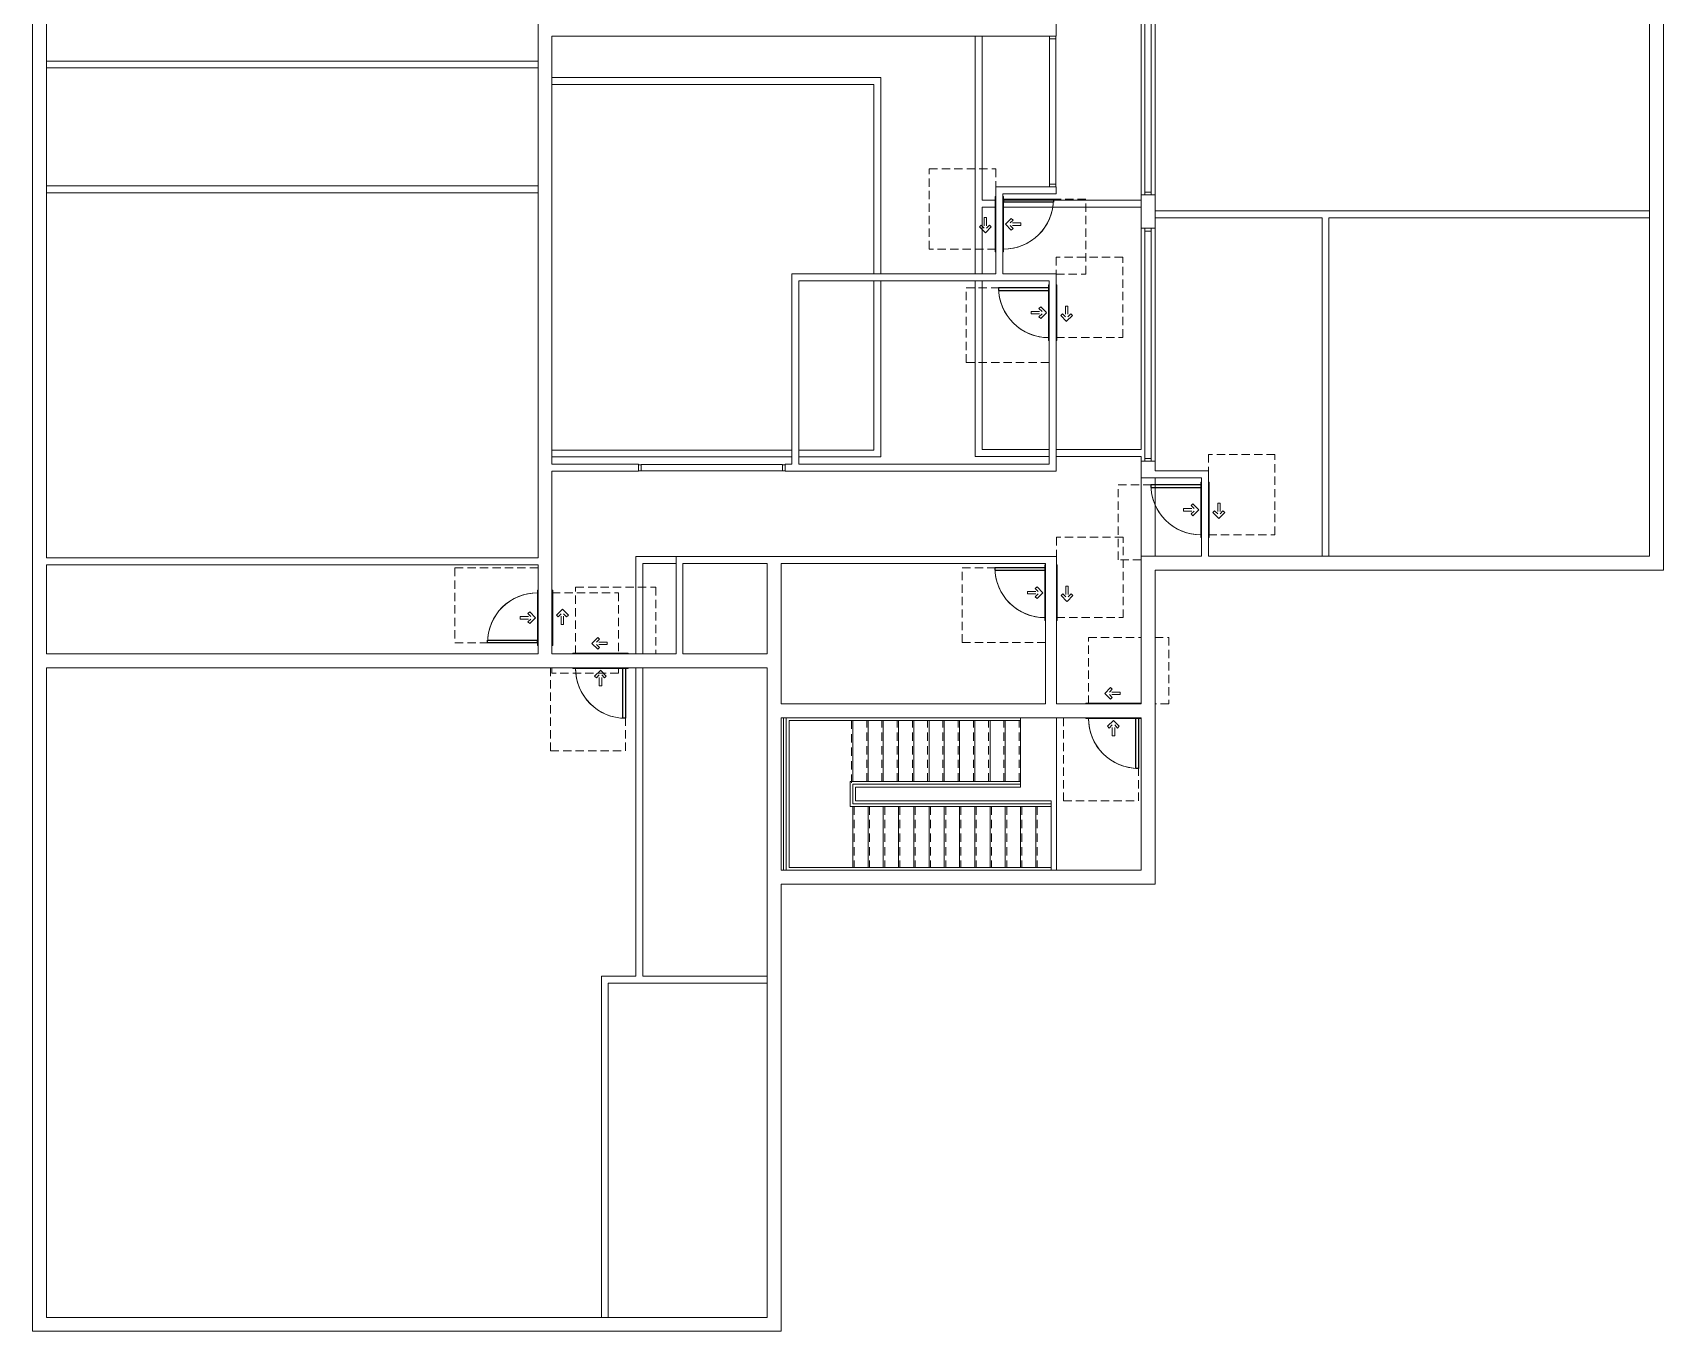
# Model space of a CAD drawing. Header units: inches. Extents: x -805 to 1035, y -5106 to -727.
# Drawn here: x -278 to 899, y -5106 to -4169 of the extents above; entities that cross this region are included whole.
import ezdxf

# ---------------------------------------------------------------- set-up
doc = ezdxf.new("R2010")
doc.units = ezdxf.units.IN
doc.header["$MEASUREMENT"] = 0
doc.linetypes.add('ADA Clearance', pattern=[9, 6, -3])
doc.linetypes.add('Overhead', pattern=[9.75, 6, -3.75])
for name, color, linetype, lineweight in [('A-DOOR', 31, 'Continuous', 15), ('A-DOOR-FRAM', 31, 'Continuous', 9), ('A-FLOR', 192, 'Continuous', 15), ('A-FLOR-HRAL', 11, 'Continuous', 9), ('A-GLAZ-CWMG', 51, 'Continuous', 9), ('A-WALL', 113, 'Continuous', 15), ('I-WALL', 2, 'Continuous', 15), ('S-STRS', 31, 'Continuous', 9)]:
    doc.layers.add(name, color=color, linetype=linetype, lineweight=lineweight)

# ---------------------------------------------------------------- blocks, each defined once
blk = doc.blocks.new('Door-Single_CE_ - WD Door-2_ HM Frame-V12-ROOF')
at = {"layer": 'A-DOOR', "linetype": 'ADA Clearance', "lineweight": 9}
for p, q in [((-36, 62.5), (18, 62.5)), ((-36, 46), (-36, 62.5)), ((18, 62.5), (18, 2.5)), ((-0.9, 15.5), (-0.9, 7.7)), ((0.9, 15.5), (-0.9, 15.5)), ((0.9, 15.5), (0.9, 7.7)), ((-3, 9.9), (-4.3, 8.6)), ((-4.3, 8.6), (0, 4.4)), ((-3, 9.9), (-0.9, 7.7)), ((4.2, 8.6), (0, 4.4)), ((3, 9.9), (0.9, 7.7)), ((3, 9.9), (4.2, 8.6)), ((-18, -2.5), (-18, -50.5)), ((-2, -5.8), (-6.3, -10)), ((-2, -14.3), (-6.3, -10)), ((-0.8, -7), (-2.9, -9.2)), ((4.8, -9.2), (-2.9, -9.2)), ((4.8, -10.9), (-2.9, -10.9)), ((-0.8, -13), (-2.9, -10.9)), ((-0.8, -7), (-2, -5.8)), ((4.8, -10.9), (4.8, -9.2)), ((40, -2.5), (28, -2.5)), ((40, -50.5), (40, -2.5)), ((-0.8, -13), (-2, -14.3)), ((-18, -50.5), (40, -50.5))]:
    blk.add_line(p, q, dxfattribs=at)
at = {"layer": 'A-DOOR'}
for p, q in [((18, 39), (16, 39)), ((16, 39), (16, 3)), ((18, 3), (18, 39)), ((16, 3), (18, 3))]:
    blk.add_line(p, q, dxfattribs=at)
at = {"layer": 'A-DOOR', "lineweight": 25}
for p, q in [((18, 39), (16, 39)), ((16, 39), (16, 3)), ((18, 3), (18, 39)), ((18, 3), (16, 3))]:
    blk.add_line(p, q, dxfattribs=at)
at = {"layer": 'A-DOOR', "lineweight": 9}
for end in [179.9988, 180.5, 180.5, 180.5]:
    blk.add_arc((18, 3), 36, 90, end, dxfattribs=at)
at = {"layer": 'A-DOOR-FRAM'}
for p, q in [((-20, 3), (20, 3)), ((-20, 2.5), (-20, 3)), ((20, 3), (20, 2.5)), ((-20, -3), (-20, -2.5)), ((20, -3), (-20, -3)), ((20, -2.5), (20, -3))]:
    blk.add_line(p, q, dxfattribs=at)
blk = doc.blocks.new('Door-Single_CE_ - HM Door-2_ HM Frame-5141001-ROOF')
at = {"layer": 'A-DOOR', "linetype": 'ADA Clearance', "lineweight": 9}
for p, q in [((-18, 53), (20, 53)), ((-18, 5), (-18, 53)), ((30, 53), (40, 53)), ((40, 53), (40, 5)), ((-2, 16.8), (-6.3, 12.5)), ((-2, 8.3), (-6.3, 12.5)), ((-0.8, 15.5), (-2.9, 13.4)), ((4.8, 13.4), (-2.9, 13.4)), ((-0.8, 15.5), (-2, 16.8)), ((4.8, 13.4), (4.8, 11.7)), ((4.8, 11.7), (-2.9, 11.7)), ((-0.8, 9.5), (-2.9, 11.7)), ((-0.8, 9.5), (-2, 8.3)), ((40, 5), (30, 5)), ((-36, -5), (-36, -65)), ((-4.3, -11.1), (0, -6.9)), ((-3, -12.4), (-4.3, -11.1)), ((-3, -12.4), (-0.9, -10.2)), ((-0.9, -18), (-0.9, -10.2)), ((4.2, -11.1), (0, -6.9)), ((0.9, -18), (0.9, -10.2)), ((3, -12.4), (0.9, -10.2)), ((3, -12.4), (4.2, -11.1)), ((18, -65), (18, -5)), ((0.9, -18), (-0.9, -18)), ((-36, -65), (18, -65))]:
    blk.add_line(p, q, dxfattribs=at)
at = {"layer": 'A-DOOR'}
for p, q in [((16.2, -41.5), (16.2, -5.5)), ((16.2, -5.5), (18, -5.5)), ((18, -5.5), (18, -41.5)), ((18, -41.5), (16.2, -41.5))]:
    blk.add_line(p, q, dxfattribs=at)
at = {"layer": 'A-DOOR', "lineweight": 25}
for p, q in [((16.2, -41.5), (16.2, -5.5)), ((18, -5.5), (16.2, -5.5)), ((18, -5.5), (18, -41.5)), ((18, -41.5), (16.2, -41.5))]:
    blk.add_line(p, q, dxfattribs=at)
at = {"layer": 'A-DOOR', "lineweight": 9}
for start in [179.5, 179.5, 179.5, 180.0012]:
    blk.add_arc((18, -5.5), 36, start, 270, dxfattribs=at)
at = {"layer": 'A-DOOR-FRAM'}
for p, q in [((-20, 5.5), (20, 5.5)), ((-20, 5), (-20, 5.5)), ((-20, -5.5), (-20, -5)), ((20, -5.5), (-20, -5.5))]:
    blk.add_line(p, q, dxfattribs=at)
blk = doc.blocks.new('Door-Single_CE_ - HM Door-2_ HM Frame-V13-ROOF')
at = {"layer": 'A-DOOR', "linetype": 'ADA Clearance', "lineweight": 9}
for p, q in [((-18, 53), (40, 53)), ((-18, 5), (-18, 53)), ((40, 53), (40, 5)), ((-2, 16.8), (-6.3, 12.5)), ((-2, 8.3), (-6.3, 12.5)), ((-0.8, 15.5), (-2.9, 13.4)), ((4.8, 13.4), (-2.9, 13.4)), ((-0.8, 15.5), (-2, 16.8)), ((4.8, 13.4), (4.8, 11.7)), ((4.8, 11.7), (-2.9, 11.7)), ((-0.8, 9.5), (-2.9, 11.7)), ((-0.8, 9.5), (-2, 8.3)), ((-36, -5), (-36, -65)), ((-4.3, -11.1), (0, -6.9)), ((-3, -12.4), (-4.3, -11.1)), ((-3, -12.4), (-0.9, -10.2)), ((-0.9, -18), (-0.9, -10.2)), ((4.2, -11.1), (0, -6.9)), ((0.9, -18), (0.9, -10.2)), ((3, -12.4), (0.9, -10.2)), ((3, -12.4), (4.2, -11.1)), ((18, -65), (18, -5)), ((0.9, -18), (-0.9, -18)), ((-36, -65), (18, -65))]:
    blk.add_line(p, q, dxfattribs=at)
at = {"layer": 'A-DOOR'}
for p, q in [((16.2, -41.5), (16.2, -5.5)), ((16.2, -5.5), (18, -5.5)), ((18, -5.5), (18, -41.5)), ((18, -41.5), (16.2, -41.5))]:
    blk.add_line(p, q, dxfattribs=at)
at = {"layer": 'A-DOOR', "lineweight": 25}
for p, q in [((16.2, -41.5), (16.2, -5.5)), ((18, -5.5), (16.2, -5.5)), ((18, -5.5), (18, -41.5)), ((18, -41.5), (16.2, -41.5))]:
    blk.add_line(p, q, dxfattribs=at)
at = {"layer": 'A-DOOR', "lineweight": 9}
for start in [179.5, 179.5, 179.5, 180.0012]:
    blk.add_arc((18, -5.5), 36, start, 270, dxfattribs=at)
at = {"layer": 'A-DOOR-FRAM'}
for p, q in [((-20, 5.5), (20, 5.5)), ((-20, 5), (-20, 5.5)), ((20, 5.5), (20, 5)), ((-20, -5.5), (-20, -5)), ((20, -5.5), (-20, -5.5)), ((20, -5), (20, -5.5))]:
    blk.add_line(p, q, dxfattribs=at)
blk = doc.blocks.new('Door-Single_CE_ - HM Door-2_ HM Frame-5141589-ROOF')
at = {"layer": 'A-DOOR', "linetype": 'ADA Clearance', "lineweight": 9}
for p, q in [((-36, 64), (18, 64)), ((-36, 4), (-36, 64)), ((18, 64), (18, 4)), ((-0.9, 17), (-0.9, 9.2)), ((0.9, 17), (-0.9, 17)), ((0.9, 17), (0.9, 9.2)), ((-3, 11.4), (-4.3, 10.1)), ((-4.3, 10.1), (0, 5.9)), ((-3, 11.4), (-0.9, 9.2)), ((4.2, 10.1), (0, 5.9)), ((3, 11.4), (0.9, 9.2)), ((3, 11.4), (4.2, 10.1)), ((-18, -4), (-18, -52)), ((-2, -7.3), (-6.3, -11.5)), ((-2, -15.8), (-6.3, -11.5)), ((-0.8, -8.5), (-2.9, -10.7)), ((4.8, -10.7), (-2.9, -10.7)), ((-0.8, -8.5), (-2, -7.3)), ((4.8, -12.4), (4.8, -10.7)), ((40, -4), (26, -4)), ((40, -52), (40, -4)), ((4.8, -12.4), (-2.9, -12.4)), ((-0.8, -14.5), (-2.9, -12.4)), ((-0.8, -14.5), (-2, -15.8)), ((-18, -52), (40, -52))]:
    blk.add_line(p, q, dxfattribs=at)
at = {"layer": 'A-DOOR'}
for p, q in [((18, 40.5), (16.2, 40.5)), ((16.2, 40.5), (16.2, 4.5)), ((18, 4.5), (18, 40.5)), ((16.2, 4.5), (18, 4.5))]:
    blk.add_line(p, q, dxfattribs=at)
at = {"layer": 'A-DOOR', "lineweight": 25}
for p, q in [((18, 40.5), (16.2, 40.5)), ((16.2, 40.5), (16.2, 4.5)), ((18, 4.5), (18, 40.5)), ((18, 4.5), (16.2, 4.5))]:
    blk.add_line(p, q, dxfattribs=at)
at = {"layer": 'A-DOOR', "lineweight": 9}
for end in [179.9988, 180.5, 180.5, 180.5]:
    blk.add_arc((18, 4.5), 36, 90, end, dxfattribs=at)
at = {"layer": 'A-DOOR-FRAM'}
for p, q in [((-20, 4.5), (20, 4.5)), ((-20, 4), (-20, 4.5)), ((20, 4.5), (20, 4)), ((-20, -4.5), (-20, -4)), ((20, -4.5), (-20, -4.5)), ((20, -4), (20, -4.5))]:
    blk.add_line(p, q, dxfattribs=at)
blk = doc.blocks.new('Door-Single_CE_ - HM Door-2_ HM Frame-V14-ROOF')
at = {"layer": 'A-DOOR', "linetype": 'ADA Clearance', "lineweight": 9}
for p, q in [((-18, 53), (25.5, 53)), ((-18, 5), (-18, 53)), ((36.5, 53), (40, 53)), ((40, 53), (40, 5)), ((-2, 16.8), (-6.3, 12.5)), ((-2, 8.3), (-6.3, 12.5)), ((-0.8, 15.5), (-2.9, 13.4)), ((4.8, 13.4), (-2.9, 13.4)), ((-0.8, 15.5), (-2, 16.8)), ((4.8, 13.4), (4.8, 11.7)), ((4.8, 11.7), (-2.9, 11.7)), ((-0.8, 9.5), (-2.9, 11.7)), ((-0.8, 9.5), (-2, 8.3)), ((40, 5), (36, 5)), ((-36, -5), (-36, -65)), ((-4.3, -11.1), (0, -6.9)), ((-3, -12.4), (-4.3, -11.1)), ((-3, -12.4), (-0.9, -10.2)), ((-0.9, -18), (-0.9, -10.2)), ((4.2, -11.1), (0, -6.9)), ((0.9, -18), (0.9, -10.2)), ((3, -12.4), (0.9, -10.2)), ((3, -12.4), (4.2, -11.1)), ((18, -65), (18, -5)), ((0.9, -18), (-0.9, -18)), ((-36, -65), (18, -65))]:
    blk.add_line(p, q, dxfattribs=at)
at = {"layer": 'A-DOOR'}
for p, q in [((16.2, -41.5), (16.2, -5.5)), ((16.2, -5.5), (18, -5.5)), ((18, -5.5), (18, -41.5)), ((18, -41.5), (16.2, -41.5))]:
    blk.add_line(p, q, dxfattribs=at)
at = {"layer": 'A-DOOR', "lineweight": 25}
for p, q in [((16.2, -41.5), (16.2, -5.5)), ((18, -5.5), (16.2, -5.5)), ((18, -5.5), (18, -41.5)), ((18, -41.5), (16.2, -41.5))]:
    blk.add_line(p, q, dxfattribs=at)
at = {"layer": 'A-DOOR', "lineweight": 9}
for start in [179.5, 179.5, 179.5, 180.0012]:
    blk.add_arc((18, -5.5), 36, start, 270, dxfattribs=at)
at = {"layer": 'A-DOOR-FRAM'}
for p, q in [((-20, 5.5), (20, 5.5)), ((-20, 5), (-20, 5.5)), ((20, 5.5), (20, 5)), ((-20, -5.5), (-20, -5)), ((20, -5.5), (-20, -5.5)), ((20, -5), (20, -5.5))]:
    blk.add_line(p, q, dxfattribs=at)
blk = doc.blocks.new('Rectangular Mullion - 4 1_2_ x 2_ Rectangular_CE_-5172652-ROOF')
at = {"layer": 'A-GLAZ-CWMG'}
for p, q in [((455.8, -4173.4), (460.3, -4173.4)), ((455.8, -4278.1), (455.8, -4173.4)), ((460.3, -4173.4), (460.3, -4278.1)), ((460.3, -4278.1), (455.8, -4278.1))]:
    blk.add_line(p, q, dxfattribs=at)
blk = doc.blocks.new('Rectangular Mullion - 4 1_2_ x 2_ Rectangular_CE_-5186047-ROOF')
at = {"layer": 'A-GLAZ-CWMG'}
for p, q in [((-2, -2.25), (-2, 2.25)), ((-2, 2.25), (0, 2.25)), ((0, 2.25), (0, -2.25)), ((0, -2.25), (-2, -2.25))]:
    blk.add_line(p, q, dxfattribs=at)
blk = doc.blocks.new('Rectangular Mullion - 4 1_2_ x 2_ Rectangular_CE_-5186048-ROOF')
at = {"layer": 'A-GLAZ-CWMG'}
for p, q in [((0, 2.25), (-2, 2.25)), ((-2, 2.25), (-2, -2.25)), ((0, -2.25), (0, 2.25)), ((-2, -2.25), (0, -2.25))]:
    blk.add_line(p, q, dxfattribs=at)
blk = doc.blocks.new('Rectangular Mullion - 4 1_2_ x 2_ Rectangular_CE_-5172848-ROOF')
at = {"layer": 'A-GLAZ-CWMG'}
for p, q in [((161.1, -4485), (161.1, -4480.5)), ((161.1, -4480.5), (263.1, -4480.5)), ((263.1, -4480.5), (263.1, -4485)), ((263.1, -4485), (161.1, -4485))]:
    blk.add_line(p, q, dxfattribs=at)
blk = doc.blocks.new('Door-Single_CE_ - WD Door-2_ HM Frame-V16-ROOF')
at = {"layer": 'A-DOOR', "linetype": 'ADA Clearance', "lineweight": 9}
for p, q in [((-18, 50.5), (40, 50.5)), ((-18, 2.5), (-18, 50.5)), ((40, 50.5), (40, 2.5)), ((-2, 14.3), (-6.3, 10)), ((-0.8, 13), (-2.9, 10.9)), ((-0.8, 13), (-2, 14.3)), ((-2, 5.8), (-6.3, 10)), ((4.8, 10.9), (-2.9, 10.9)), ((4.8, 9.2), (-2.9, 9.2)), ((-0.8, 7), (-2.9, 9.2)), ((-0.8, 7), (-2, 5.8)), ((4.8, 10.9), (4.8, 9.2)), ((40, 2.5), (27, 2.5)), ((-4.3, -8.6), (0, -4.4)), ((-3, -9.9), (-4.3, -8.6)), ((-3, -9.9), (-0.9, -7.7)), ((-0.9, -15.5), (-0.9, -7.7)), ((4.2, -8.6), (0, -4.4)), ((0.9, -15.5), (0.9, -7.7)), ((3, -9.9), (0.9, -7.7)), ((3, -9.9), (4.2, -8.6)), ((18, -62.5), (18, -2.5)), ((0.9, -15.5), (-0.9, -15.5)), ((-36, -41), (-36, -62.5)), ((-36, -62.5), (18, -62.5))]:
    blk.add_line(p, q, dxfattribs=at)
at = {"layer": 'A-DOOR'}
for p, q in [((16, -39), (16, -3)), ((16, -3), (18, -3)), ((18, -3), (18, -39)), ((18, -39), (16, -39))]:
    blk.add_line(p, q, dxfattribs=at)
at = {"layer": 'A-DOOR', "lineweight": 25}
for p, q in [((16, -39), (16, -3)), ((18, -3), (16, -3)), ((18, -3), (18, -39)), ((18, -39), (16, -39))]:
    blk.add_line(p, q, dxfattribs=at)
at = {"layer": 'A-DOOR', "lineweight": 9}
for start in [179.5, 179.5, 179.5, 180.0012]:
    blk.add_arc((18, -3), 36, start, 270, dxfattribs=at)
at = {"layer": 'A-DOOR-FRAM'}
for p, q in [((-20, 3), (20, 3)), ((-20, 2.5), (-20, 3)), ((20, 3), (20, 2.5)), ((-20, -3), (-20, -2.5)), ((20, -3), (-20, -3)), ((20, -2.5), (20, -3))]:
    blk.add_line(p, q, dxfattribs=at)
blk = doc.blocks.new('Door-Single_CE_ - WD Door-2_ HM Frame-V6-ROOF')
at = {"layer": 'A-DOOR', "linetype": 'ADA Clearance', "lineweight": 9}
for p, q in [((-36, 62.5), (18, 62.5)), ((-36, 2.5), (-36, 62.5)), ((18, 62.5), (18, 2.5)), ((-0.9, 15.5), (-0.9, 7.7)), ((0.9, 15.5), (-0.9, 15.5)), ((0.9, 15.5), (0.9, 7.7)), ((-3, 9.9), (-4.3, 8.6)), ((-4.3, 8.6), (0, 4.4)), ((-3, 9.9), (-0.9, 7.7)), ((4.2, 8.6), (0, 4.4)), ((3, 9.9), (0.9, 7.7)), ((3, 9.9), (4.2, 8.6)), ((-18, -2.5), (-18, -50.5)), ((-2, -5.8), (-6.3, -10)), ((-2, -14.3), (-6.3, -10)), ((-0.8, -7), (-2.9, -9.2)), ((4.8, -9.2), (-2.9, -9.2)), ((4.8, -10.9), (-2.9, -10.9)), ((-0.8, -13), (-2.9, -10.9)), ((-0.8, -7), (-2, -5.8)), ((4.8, -10.9), (4.8, -9.2)), ((40, -2.5), (28, -2.5)), ((40, -50.5), (40, -2.5)), ((-0.8, -13), (-2, -14.3)), ((-18, -50.5), (40, -50.5))]:
    blk.add_line(p, q, dxfattribs=at)
at = {"layer": 'A-DOOR'}
for p, q in [((18, 39), (16, 39)), ((16, 39), (16, 3)), ((18, 3), (18, 39)), ((16, 3), (18, 3))]:
    blk.add_line(p, q, dxfattribs=at)
at = {"layer": 'A-DOOR', "lineweight": 25}
for p, q in [((18, 39), (16, 39)), ((16, 39), (16, 3)), ((18, 3), (18, 39)), ((18, 3), (16, 3))]:
    blk.add_line(p, q, dxfattribs=at)
at = {"layer": 'A-DOOR', "lineweight": 9}
for end in [179.9988, 180.5, 180.5, 180.5]:
    blk.add_arc((18, 3), 36, 90, end, dxfattribs=at)
at = {"layer": 'A-DOOR-FRAM'}
for p, q in [((-20, 3), (20, 3)), ((-20, 2.5), (-20, 3)), ((20, 3), (20, 2.5)), ((-20, -3), (-20, -2.5)), ((20, -3), (-20, -3)), ((20, -2.5), (20, -3))]:
    blk.add_line(p, q, dxfattribs=at)
blk = doc.blocks.new('Railing - Railing-5193902-ROOF')
at = {"layer": 'A-FLOR-HRAL'}
for p, q in [((265.8, -4663.1), (265.8, -4773.1)), ((267.8, -4665.1), (267.8, -4771.1)), ((313.8, -4665.1), (267.8, -4665.1)), ((434.8, -4665.1), (313.8, -4665.1)), ((434.8, -4663.1), (434.8, -4665.1)), ((267.8, -4771.1), (313.8, -4771.1)), ((313.8, -4771.1), (456.8, -4771.1)), ((456.8, -4771.1), (456.8, -4773.1))]:
    blk.add_line(p, q, dxfattribs=at)
blk = doc.blocks.new('Railing - Railing-5193906-ROOF')
at = {"layer": 'A-FLOR-HRAL'}
for p, q in [((311.8, -4709.1), (311.8, -4727.1)), ((313.8, -4709.1), (311.8, -4709.1)), ((434.8, -4709.1), (313.8, -4709.1)), ((313.8, -4711.1), (313.8, -4725.1)), ((434.8, -4711.1), (313.8, -4711.1)), ((434.8, -4709.1), (434.8, -4711.1)), ((311.8, -4727.1), (456.8, -4727.1)), ((313.8, -4725.1), (456.8, -4725.1)), ((456.8, -4725.1), (456.8, -4727.1))]:
    blk.add_line(p, q, dxfattribs=at)
blk = doc.blocks.new('Rectangular Mullion - 4 1_2_ x 2_ Rectangular_CE_-5198089-ROOF')
at = {"layer": 'A-GLAZ-CWMG'}
for p, q in [((524.5, -3393.9), (529, -3393.9)), ((524.5, -3557.9), (524.5, -3393.9)), ((529, -3393.9), (529, -3557.9)), ((529, -3557.9), (524.5, -3557.9))]:
    blk.add_line(p, q, dxfattribs=at)
blk = doc.blocks.new('Rectangular Mullion - 4 1_2_ x 2_ Rectangular_CE_-5198181-ROOF')
at = {"layer": 'A-GLAZ-CWMG'}
for p, q in [((524.5, -3586), (529, -3586)), ((524.5, -3750), (524.5, -3586)), ((529, -3586), (529, -3750)), ((529, -3750), (524.5, -3750))]:
    blk.add_line(p, q, dxfattribs=at)
blk = doc.blocks.new('Rectangular Mullion - 4 1_2_ x 2_ Rectangular_CE_-5198184-ROOF')
at = {"layer": 'A-GLAZ-CWMG'}
for p, q in [((-2, -2.25), (-2, 2.25)), ((-2, 2.25), (0, 2.25)), ((0, 2.25), (0, -2.25)), ((0, -2.25), (-2, -2.25))]:
    blk.add_line(p, q, dxfattribs=at)
blk = doc.blocks.new('Rectangular Mullion - 4 1_2_ x 2_ Rectangular_CE_-5198185-ROOF')
at = {"layer": 'A-GLAZ-CWMG'}
for p, q in [((0, 2.25), (-2, 2.25)), ((-2, 2.25), (-2, -2.25)), ((0, -2.25), (0, 2.25)), ((-2, -2.25), (0, -2.25))]:
    blk.add_line(p, q, dxfattribs=at)

msp = doc.modelspace()

# ---------------------------------------------------------------- linework, layer by layer
at = {"layer": 'A-FLOR'}
msp.add_line((460.8, -4663.1), (460.8, -4773.1), dxfattribs=at)
at = {"layer": 'A-WALL'}
for p, q in [((-277.9, -5105.7), (-277.9, -2854.4)), ((898.5, -2865.1), (898.5, -4556.6)), ((521.8, -4469.7), (521.8, -3806.6)), ((-267.9, -3943.9), (-267.9, -4547.8)), ((86.8, -4547.8), (86.8, -3943.9)), ((888.5, -4546.6), (888.5, -4046.9)), ((531.8, -4109.9), (531.8, -4485.1)), ((96.8, -4171.4), (96.8, -4201.3)), ((96.8, -4171.4), (96.8, -4480.3)), ((96.8, -4206.3), (96.8, -4470)), ((531.8, -4285.9), (521.8, -4285.9)), ((521.8, -4310), (531.8, -4310)), ((96.8, -4475), (96.8, -4480.3)), ((521.8, -4653.1), (521.8, -4474.7)), ((531.8, -4478), (521.8, -4478)), ((96.8, -4485.3), (96.8, -4571)), ((96.8, -4485.3), (96.8, -4617)), ((521.8, -4490.1), (531.8, -4490.1)), ((531.8, -4490.1), (531.8, -4546.6)), ((252.1, -4617), (252.1, -4551.9)), ((262.1, -4551.9), (262.1, -4653.1)), ((460.8, -4546.9), (452.8, -4546.9)), ((452.8, -4653.1), (452.8, -4551.9)), ((460.8, -4546.9), (460.8, -4653.1)), ((521.8, -4546.6), (565.3, -4546.6)), ((570.3, -4546.6), (888.5, -4546.6)), ((-267.9, -4552.8), (-267.9, -4617)), ((86.8, -4617), (86.8, -4552.8)), ((898.5, -4556.6), (531.8, -4556.6)), ((531.8, -4556.6), (531.8, -4783.1)), ((96.8, -4611), (96.8, -4617)), ((-267.9, -4617), (86.8, -4617)), ((96.8, -4617), (186.3, -4617)), ((191.3, -4617), (252.1, -4617)), ((252.1, -4627), (-267.9, -4627)), ((-267.9, -4627), (-267.9, -5095.7)), ((252.1, -5095.7), (252.1, -4627)), ((262.1, -4653.1), (452.8, -4653.1)), ((460.8, -4653.1), (521.8, -4653.1)), ((262.1, -4663.1), (262.1, -4773.1)), ((521.8, -4663.1), (262.1, -4663.1)), ((521.8, -4773.1), (521.8, -4663.1)), ((262.1, -4773.1), (521.8, -4773.1)), ((531.8, -4783.1), (262.1, -4783.1)), ((262.1, -4783.1), (262.1, -5105.7)), ((-267.9, -5095.7), (252.1, -5095.7)), ((262.1, -5105.7), (-277.9, -5105.7))]:
    msp.add_line(p, q, dxfattribs=at)
at = {"layer": 'I-WALL'}
for p, q in [((460.5, -4158.4), (460.5, -4171.4)), ((460.5, -4171.4), (96.8, -4171.4)), ((402.1, -4342.9), (402.1, -4171.4)), ((407.1, -4171.4), (407.1, -4289.8)), ((-267.9, -4189.4), (86.8, -4189.4)), ((86.8, -4194.4), (-267.9, -4194.4)), ((96.8, -4201.3), (334, -4201.3)), ((329, -4206.3), (96.8, -4206.3)), ((329, -4342.9), (329, -4206.3)), ((334, -4201.3), (334, -4342.9)), ((-267.9, -4279.4), (86.8, -4279.4)), ((417, -4342.9), (417, -4280.1)), ((417, -4280.1), (455.5, -4280.1)), ((460.5, -4285.1), (460.5, -4280.1)), ((86.8, -4284.4), (-267.9, -4284.4)), ((407.1, -4289.8), (416.5, -4289.8)), ((422, -4285.1), (422, -4342.9)), ((460.5, -4285.1), (422, -4285.1)), ((422.5, -4289.8), (521.8, -4289.8)), ((407.1, -4294.8), (407.1, -4342.9)), ((416.5, -4294.8), (407.1, -4294.8)), ((521.8, -4294.8), (422.5, -4294.8)), ((531.8, -4297.5), (888.5, -4297.5)), ((652.3, -4302.5), (531.8, -4302.5)), ((652.3, -4546.6), (652.3, -4302.5)), ((888.5, -4302.5), (657.3, -4302.5)), ((657.3, -4302.5), (657.3, -4546.6)), ((269.8, -4342.9), (417, -4342.9)), ((269.8, -4480.3), (269.8, -4342.9)), ((455.5, -4347.9), (274.8, -4347.9)), ((274.8, -4347.9), (274.8, -4480.3)), ((329, -4470), (329, -4347.9)), ((334, -4347.9), (334, -4475)), ((402.1, -4474.7), (402.1, -4347.9)), ((407.1, -4347.9), (407.1, -4469.7)), ((422, -4342.9), (460.5, -4342.9)), ((455.5, -4480.3), (455.5, -4347.9)), ((460.5, -4342.9), (460.5, -4485.3)), ((96.8, -4470), (269.8, -4470)), ((274.8, -4470), (329, -4470)), ((407.1, -4469.7), (455.5, -4469.7)), ((460.5, -4469.7), (521.8, -4469.7)), ((269.8, -4475), (96.8, -4475)), ((96.8, -4480.3), (159.1, -4480.3)), ((159.1, -4485.3), (159.1, -4480.3)), ((265.1, -4480.3), (269.8, -4480.3)), ((265.1, -4480.3), (265.1, -4485.3)), ((334, -4475), (274.8, -4475)), ((274.8, -4480.3), (455.5, -4480.3)), ((455.5, -4474.7), (402.1, -4474.7)), ((521.8, -4474.7), (460.5, -4474.7)), ((159.1, -4485.3), (96.8, -4485.3)), ((460.5, -4485.3), (265.1, -4485.3)), ((531.8, -4485.1), (570.3, -4485.1)), ((565.3, -4490.1), (531.8, -4490.1)), ((565.3, -4546.6), (565.3, -4490.1)), ((570.3, -4485.1), (570.3, -4546.6)), ((-267.9, -4547.8), (86.8, -4547.8)), ((157.3, -4617), (157.3, -4546.9)), ((157.3, -4546.9), (452.8, -4546.9)), ((186.3, -4551.9), (162.3, -4551.9)), ((162.3, -4551.9), (162.3, -4617)), ((186.3, -4617), (186.3, -4546.9)), ((252.1, -4551.9), (191.3, -4551.9)), ((191.3, -4551.9), (191.3, -4617)), ((452.8, -4551.9), (262.1, -4551.9)), ((86.8, -4552.8), (-267.9, -4552.8)), ((157.3, -4849.6), (157.3, -4627)), ((162.3, -4627), (162.3, -4849.6)), ((132.4, -4849.6), (157.3, -4849.6)), ((132.4, -5095.7), (132.4, -4849.6)), ((252.1, -4854.6), (137.4, -4854.6)), ((137.4, -4854.6), (137.4, -5095.7)), ((162.3, -4849.6), (252.1, -4849.6))]:
    msp.add_line(p, q, dxfattribs=at)
at = {"layer": 'S-STRS'}
for p, q in [((263.8, -4663.1), (263.8, -4773.1)), ((313.8, -4709.1), (313.8, -4665.1)), ((324.8, -4709.1), (324.8, -4665.1)), ((335.8, -4709.1), (335.8, -4665.1)), ((346.8, -4709.1), (346.8, -4665.1)), ((357.8, -4709.1), (357.8, -4665.1)), ((368.8, -4709.1), (368.8, -4665.1)), ((379.8, -4709.1), (379.8, -4665.1)), ((390.8, -4709.1), (390.8, -4665.1)), ((401.8, -4709.1), (401.8, -4665.1)), ((412.8, -4709.1), (412.8, -4665.1)), ((423.8, -4709.1), (423.8, -4665.1)), ((434.8, -4709.1), (434.8, -4665.1)), ((315.8, -4723.1), (315.8, -4713.1)), ((434.8, -4713.1), (315.8, -4713.1)), ((434.8, -4713.1), (434.8, -4711.1)), ((313.8, -4727.1), (313.8, -4771.1)), ((315.8, -4723.1), (456.8, -4723.1)), ((324.8, -4727.1), (324.8, -4771.1)), ((335.8, -4727.1), (335.8, -4771.1)), ((346.8, -4727.1), (346.8, -4771.1)), ((357.8, -4727.1), (357.8, -4771.1)), ((368.8, -4727.1), (368.8, -4771.1)), ((379.8, -4727.1), (379.8, -4771.1)), ((390.8, -4727.1), (390.8, -4771.1)), ((401.8, -4727.1), (401.8, -4771.1)), ((412.8, -4727.1), (412.8, -4771.1)), ((423.8, -4727.1), (423.8, -4771.1)), ((434.8, -4727.1), (434.8, -4771.1)), ((445.8, -4727.1), (445.8, -4771.1)), ((456.8, -4725.1), (456.8, -4723.1)), ((456.8, -4727.1), (456.8, -4771.1))]:
    msp.add_line(p, q, dxfattribs=at)
at = {"layer": 'S-STRS', "linetype": 'Overhead'}
for p, q in [((312.8, -4710.1), (312.8, -4665.1)), ((323.8, -4709.1), (323.8, -4665.1)), ((334.8, -4709.1), (334.8, -4665.1)), ((345.8, -4709.1), (345.8, -4665.1)), ((356.8, -4709.1), (356.8, -4665.1)), ((367.8, -4709.1), (367.8, -4665.1)), ((378.8, -4709.1), (378.8, -4665.1)), ((389.8, -4709.1), (389.8, -4665.1)), ((400.8, -4709.1), (400.8, -4665.1)), ((411.8, -4709.1), (411.8, -4665.1)), ((422.8, -4709.1), (422.8, -4665.1)), ((433.8, -4709.1), (433.8, -4665.1)), ((314.8, -4727.1), (314.8, -4771.1)), ((325.8, -4727.1), (325.8, -4771.1)), ((336.8, -4727.1), (336.8, -4771.1)), ((347.8, -4727.1), (347.8, -4771.1)), ((358.8, -4727.1), (358.8, -4771.1)), ((369.8, -4727.1), (369.8, -4771.1)), ((380.8, -4727.1), (380.8, -4771.1)), ((391.8, -4727.1), (391.8, -4771.1)), ((402.8, -4727.1), (402.8, -4771.1)), ((413.8, -4727.1), (413.8, -4771.1)), ((424.8, -4727.1), (424.8, -4771.1)), ((435.8, -4727.1), (435.8, -4771.1)), ((446.8, -4727.1), (446.8, -4771.1))]:
    msp.add_line(p, q, dxfattribs=at)

# ---------------------------------------------------------------- block references
at = {"layer": 'A-DOOR', "lineweight": 9}
for name, p, rotation in [('Door-Single_CE_ - WD Door-2_ HM Frame-V16-ROOF', (419.5, -4307.1), 90.0000000000001), ('Door-Single_CE_ - WD Door-2_ HM Frame-V6-ROOF', (458, -4370.9), 90.0000000000001), ('Door-Single_CE_ - WD Door-2_ HM Frame-V12-ROOF', (567.8, -4513.1), 89.99999999999994), ('Door-Single_CE_ - HM Door-2_ HM Frame-5141589-ROOF', (456.8, -4572.9), 89.99999999999987), ('Door-Single_CE_ - HM Door-2_ HM Frame-V14-ROOF', (91.8, -4591), 269.9999999999999)]:
    msp.add_blockref(name, p, dxfattribs=dict(at, rotation=rotation))
for name, p in [('Door-Single_CE_ - HM Door-2_ HM Frame-V13-ROOF', (131.8, -4622)), ('Door-Single_CE_ - HM Door-2_ HM Frame-5141001-ROOF', (501.8, -4658.1))]:
    msp.add_blockref(name, p, dxfattribs=at)
at = {"layer": 'A-FLOR-HRAL'}
for name in ['Railing - Railing-5193902-ROOF', 'Railing - Railing-5193906-ROOF']:
    msp.add_blockref(name, (0, 0), dxfattribs=at)
at = {"layer": 'A-GLAZ-CWMG'}
for name, p in [('Rectangular Mullion - 4 1_2_ x 2_ Rectangular_CE_-5198089-ROOF', (0, -726)), ('Rectangular Mullion - 4 1_2_ x 2_ Rectangular_CE_-5172652-ROOF', (0, 0)), ('Rectangular Mullion - 4 1_2_ x 2_ Rectangular_CE_-5198181-ROOF', (0, -726)), ('Rectangular Mullion - 4 1_2_ x 2_ Rectangular_CE_-5172848-ROOF', (0, 0)), ('Rectangular Mullion - 4 1_2_ x 2_ Rectangular_CE_-5186048-ROOF', (265.1, -4482.8))]:
    msp.add_blockref(name, p, dxfattribs=at)
for name, p, rotation in [('Rectangular Mullion - 4 1_2_ x 2_ Rectangular_CE_-5186048-ROOF', (458, -4171.4), 90.0000000000001), ('Rectangular Mullion - 4 1_2_ x 2_ Rectangular_CE_-5198185-ROOF', (526.8, -4478), 270.0000000000002)]:
    msp.add_blockref(name, p, dxfattribs=dict(at, rotation=rotation))
at = {"layer": 'A-GLAZ-CWMG', "extrusion": (0, 0, -1)}
for name, p, rotation in [('Rectangular Mullion - 4 1_2_ x 2_ Rectangular_CE_-5186047-ROOF', (-458, -4280.1), 269.9999999999999), ('Rectangular Mullion - 4 1_2_ x 2_ Rectangular_CE_-5186047-ROOF', (-526.8, -4285.9), 270.0000000000001), ('Rectangular Mullion - 4 1_2_ x 2_ Rectangular_CE_-5198184-ROOF', (-526.8, -4310), 89.99999999999973)]:
    msp.add_blockref(name, p, dxfattribs=dict(at, rotation=rotation))
msp.add_blockref('Rectangular Mullion - 4 1_2_ x 2_ Rectangular_CE_-5186047-ROOF', (-159.1, -4482.8), dxfattribs=at)

doc.saveas('drawing.dxf')
